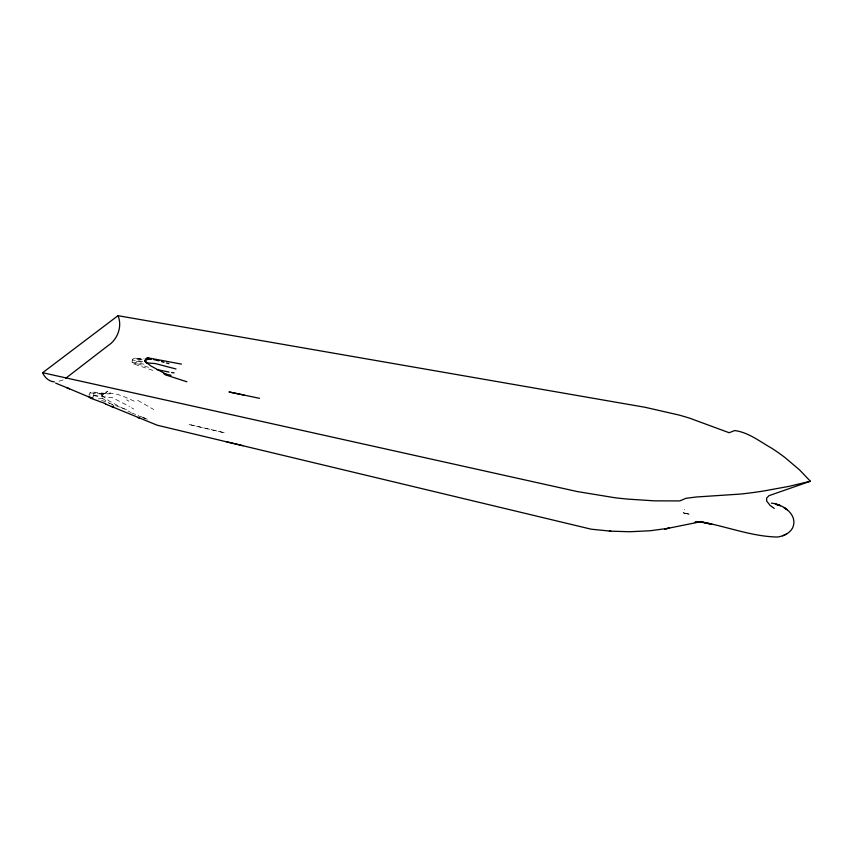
<?xml version="1.0" encoding="UTF-8"?>
<svg xmlns="http://www.w3.org/2000/svg" width="853" height="853" viewBox="0 0 853 853"><rect width="100%" height="100%" fill="white"/><g stroke="black" fill="none" stroke-linecap="round" stroke-linejoin="round"><path stroke-width="0.64" stroke-dasharray="4.26 3.2" d="M152.826 370.362L133.612 363.932L132.119 362.472L132.279 359.987L133.74 358.217L144.061 358.569M134.198 401.187C124.527 396.741 114.515 391.687 103.639 393.436L102.669 394.353L105.335 393.425L107.574 391.346L103.639 393.436L102.275 395.909L101.315 394.502L101.454 392.86L102.275 395.909L109.92 401.422L125.828 409.845M98.479 398.905L102.36 398.223L102.829 395.835L101.315 394.502M683.52 512.877L688.968 514.124L683.232 512.888L684.437 509.262M105.335 393.425L91.996 391.943L90.045 392.849L88.936 394.96L98.959 396.314M133.612 363.932L135.638 363.207L136.768 361.182L136.661 359.166L135.531 357.993M92.295 397.754L93.851 395.589L93.702 392.998L91.996 391.943M110.602 392.977L109.141 393.883L93.702 392.998M63.154 379.905L57.322 381.803M143.912 364.135L132.119 362.472M142.664 361.437L132.279 359.987M141.299 359.561L136.661 359.166M90.045 392.849L100.739 394.065M142.088 359.252L133.74 358.217M93.851 395.589L112.617 397.765L129.549 406.561M141.481 362.173L136.768 361.182M101.624 400.366L126.457 409.6M148.571 367.344L135.638 363.207M143.293 417.757L147.857 419.431L143.048 417.65M138.421 415.923L140.724 416.776M131.607 412.895L138.655 415.667M141.054 416.605L145.458 418.546M137.728 400.388L153.764 409.525M111.871 404.61L113.971 405.644M127.939 410.997L130.69 412.415M131.607 407.787L133.665 408.982M126.596 399.833L128.91 401.219M102.36 398.223L109.802 403.448M688.968 514.124L683.456 512.973L688.968 514.124M224.179 432.716L188.534 424.357L224.179 432.716"/><path stroke-width="1.28" d="M145.181 361.523L146.055 359.646L144.711 360.67L145.181 361.523L150.821 365.926L166.644 374.542M146.823 362.61L144.711 360.67L147.324 357.727L181.454 364.103M65.852 378.178L108.128 345.572C117.671 339.398 122.491 326.347 117.991 315.695L42.65 372.718C44.591 377.58 49.037 381.494 54.379 381.877M695.216 522.26L703.096 522.452L711.978 524.339L702.286 522.079C727.342 526.727 751.93 536.516 777.467 537.038C783.449 536.111 789.707 533.413 792.661 527.815C798.387 514.658 782.883 504.102 771.379 503.142M786.647 533.989L782.659 535.833M117.991 315.695L645.081 407.286L678.935 415.027A468.596 335.624 -17.5 0 1 689.565 418.151L729.144 432.727L734.7 430.552C748.539 432.354 759.938 441.598 771.816 448.283A299.467 198.557 -11.7 0 1 785.197 457.72L799.656 470.003L810.35 481.231L768.937 495.7L766.612 498.216L766.676 500.978L770.003 505.328L774.236 508.42M810.35 481.231L789.025 486.359L762.923 491.125A256.849 133.921 -7.2 0 1 740.607 494.058L696.187 497L685.865 498.333L679.788 500.924L654.475 500.85L627.776 499.112A360.563 177.787 -7.3 0 1 614.96 497.747L577.225 491.552L42.65 372.718M146.151 359.433L151.002 359.188L147.324 357.727L148.305 359.038M664.711 528.977L669.328 528.156L650.338 530.737L629.813 531.739L610.844 531.174L591.246 529.201L157.08 425.178L105.282 403.927M665.233 528.892L701.529 521.556L695.184 522.121M151.002 359.188L145.735 359.646M609.362 531.067L610.844 531.174M146.226 362.866L155.289 363.559L176.006 368.976M145.991 358.729L147.601 358.878M171.581 372.484L174.14 372.9M169.043 372.068L157.155 369.658M153.881 359.614L159.01 360.83M171.048 375.288L163.723 373.699M244.171 395.11L228.988 391.943L259.525 398.319M226.44 441.758L242.956 445.671M186.903 381.781L165.151 374.755M166.42 362.994L168.883 363.613M92.977 398.095L89.096 396.965L90.365 398.127L105.601 403.693M161.484 361.597L163.979 362.333M139.999 418.396L137.728 417.501M111.327 406.444L114.025 407.478L113.406 407.233M66.534 387.614L69.488 388.787L55.637 383.114M89.885 397.391L68.709 388.478M780.431 505.68L775.494 504.176L780.431 505.68M786.391 509.124L783.907 507.492L787.266 509.721L786.391 509.124"/></g></svg>
